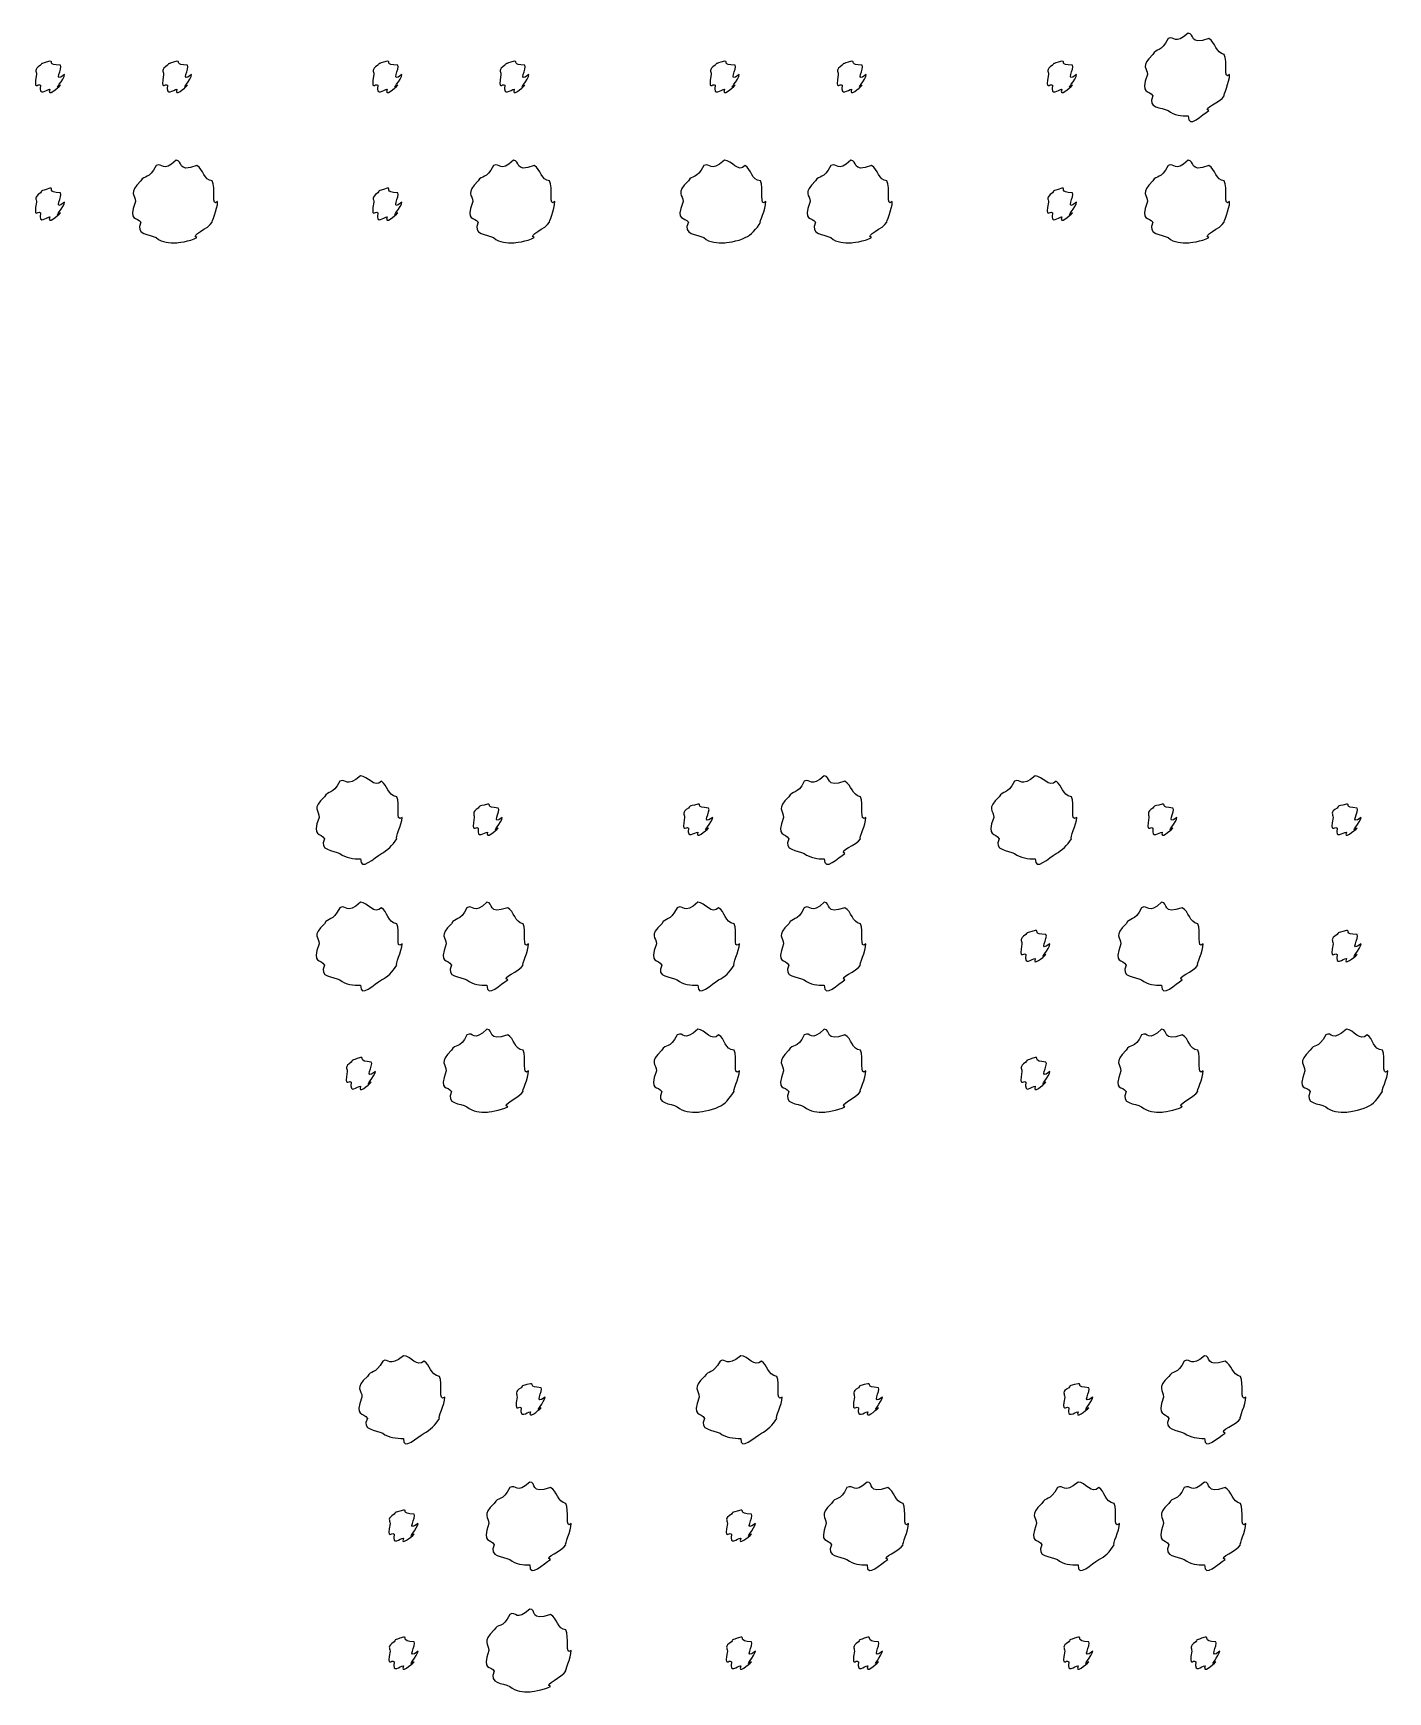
# Model space of a CAD drawing. Header units: millimetres. Extents: x -178 to -32, y 41 to 266.
# Drawn here: x -93.91 to -82.74, y 239.53 to 253.21 of the extents above; entities that cross this region are included whole.
import ezdxf

# ---------------------------------------------------------------- set-up
doc = ezdxf.new("R2010")
doc.units = ezdxf.units.MM
doc.layers.get('0').update_dxf_attribs({"linetype": 'CONTINUOUS'})

msp = doc.modelspace()

# ---------------------------------------------------------------- linework, layer by layer
at = {"color": 0}
for p, q in [((-84.3823, 253.214), (-84.3823, 253.214)), ((-93.7708, 252.983), (-93.7708, 252.983)), ((-92.7238, 252.983), (-92.7238, 252.983)), ((-90.9888, 252.983), (-90.9888, 252.983)), ((-89.9414, 252.983), (-89.9414, 252.983)), ((-88.2064, 252.983), (-88.2064, 252.983)), ((-87.159, 252.983), (-87.159, 252.983)), ((-85.4241, 252.983), (-85.4241, 252.983)), ((-92.7291, 252.167), (-92.7291, 252.167)), ((-89.947, 252.167), (-89.947, 252.167)), ((-88.2064, 252.167), (-88.2064, 252.167)), ((-87.1647, 252.167), (-87.1647, 252.167)), ((-84.3823, 252.167), (-84.3823, 252.167)), ((-93.7708, 251.936), (-93.7708, 251.936)), ((-90.9888, 251.936), (-90.9888, 251.936)), ((-85.4241, 251.936), (-85.4241, 251.936)), ((-91.2079, 247.088), (-91.2079, 247.088)), ((-87.3838, 247.088), (-87.3838, 247.088)), ((-85.6432, 247.088), (-85.6432, 247.088)), ((-90.1605, 246.856), (-90.1605, 246.856)), ((-88.4255, 246.856), (-88.4255, 246.856)), ((-84.5961, 246.856), (-84.5961, 246.856)), ((-83.0774, 246.856), (-83.0774, 246.856)), ((-91.2079, 246.046), (-91.2079, 246.046)), ((-90.1661, 246.046), (-90.1661, 246.046)), ((-88.4255, 246.046), (-88.4255, 246.046)), ((-87.3838, 246.046), (-87.3838, 246.046)), ((-84.6014, 246.046), (-84.6014, 246.046)), ((-85.6432, 245.814), (-85.6432, 245.814)), ((-83.0774, 245.814), (-83.0774, 245.814)), ((-90.1661, 244.999), (-90.1661, 244.999)), ((-88.4255, 244.999), (-88.4255, 244.999)), ((-87.3838, 244.999), (-87.3838, 244.999)), ((-84.6014, 244.999), (-84.6014, 244.999)), ((-83.0774, 244.999), (-83.0774, 244.999)), ((-91.2079, 244.767), (-91.2079, 244.767)), ((-85.6432, 244.767), (-85.6432, 244.767)), ((-90.8551, 242.307), (-90.8551, 242.307)), ((-88.0727, 242.307), (-88.0727, 242.307)), ((-84.2486, 242.307), (-84.2486, 242.307)), ((-89.8077, 242.076), (-89.8077, 242.076)), ((-87.0253, 242.076), (-87.0253, 242.076)), ((-85.2904, 242.076), (-85.2904, 242.076)), ((-89.8133, 241.265), (-89.8133, 241.265)), ((-87.031, 241.265), (-87.031, 241.265)), ((-85.2904, 241.265), (-85.2904, 241.265)), ((-84.2486, 241.265), (-84.2486, 241.265)), ((-90.8551, 241.034), (-90.8551, 241.034)), ((-88.0727, 241.034), (-88.0727, 241.034)), ((-89.8133, 240.218), (-89.8133, 240.218)), ((-90.8551, 239.987), (-90.8551, 239.987)), ((-88.0727, 239.987), (-88.0727, 239.987)), ((-87.0253, 239.987), (-87.0253, 239.987)), ((-85.2904, 239.987), (-85.2904, 239.987)), ((-84.2433, 239.987), (-84.2433, 239.987))]:
    msp.add_line(p, q, dxfattribs=at)
for points in [[(-84.3823, 253.214), (-84.4952, 253.107), (-84.4927, 253.199), (-84.5478, 253.17)], [(-84.2116, 253.17), (-84.3823, 253.107), (-84.3231, 253.214), (-84.3823, 253.214)], [(-84.5478, 253.17), (-84.6056, 253.049), (-84.6441, 253.096), (-84.6744, 253.038)], [(-84.0846, 253.038), (-84.1537, 253.049), (-84.1562, 253.14), (-84.2116, 253.17)], [(-93.8481, 252.95), (-93.9087, 252.909), (-93.8812, 252.902), (-93.8812, 252.873)], [(-93.7708, 252.983), (-93.8646, 252.953), (-93.8262, 252.972), (-93.8481, 252.95)], [(-93.6826, 252.95), (-93.7983, 252.953), (-93.7338, 252.983), (-93.7708, 252.983)], [(-93.6498, 252.873), (-93.7542, 252.791), (-93.6607, 252.928), (-93.6826, 252.95)], [(-92.8007, 252.95), (-92.8575, 252.909), (-92.8338, 252.902), (-92.8338, 252.873)], [(-92.7238, 252.983), (-92.8134, 252.953), (-92.7788, 252.972), (-92.8007, 252.95)], [(-92.6356, 252.95), (-92.747, 252.953), (-92.6864, 252.983), (-92.7238, 252.983)], [(-92.6024, 252.873), (-92.7029, 252.791), (-92.6133, 252.928), (-92.6356, 252.95)], [(-91.0657, 252.95), (-91.1264, 252.909), (-91.0989, 252.902), (-91.0989, 252.873)], [(-90.9888, 252.983), (-91.0823, 252.953), (-91.0438, 252.972), (-91.0657, 252.95)], [(-90.9006, 252.95), (-91.0163, 252.953), (-90.9514, 252.983), (-90.9888, 252.983)], [(-90.8674, 252.873), (-90.9722, 252.791), (-90.8784, 252.928), (-90.9006, 252.95)], [(-90.0187, 252.95), (-90.0751, 252.909), (-90.0515, 252.902), (-90.0515, 252.873)], [(-89.9414, 252.983), (-90.031, 252.953), (-89.9964, 252.972), (-90.0187, 252.95)], [(-89.8532, 252.95), (-89.9647, 252.953), (-89.904, 252.983), (-89.9414, 252.983)], [(-89.82, 252.873), (-89.9206, 252.791), (-89.831, 252.928), (-89.8532, 252.95)], [(-88.2837, 252.95), (-88.3444, 252.909), (-88.3165, 252.902), (-88.3165, 252.873)], [(-88.2064, 252.983), (-88.3003, 252.953), (-88.2615, 252.972), (-88.2837, 252.95)], [(-88.1182, 252.95), (-88.234, 252.953), (-88.169, 252.983), (-88.2064, 252.983)], [(-88.0851, 252.873), (-88.1899, 252.791), (-88.096, 252.928), (-88.1182, 252.95)], [(-87.2363, 252.95), (-87.2927, 252.909), (-87.2695, 252.902), (-87.2695, 252.873)], [(-87.159, 252.983), (-87.2486, 252.953), (-87.2141, 252.972), (-87.2363, 252.95)], [(-87.0708, 252.95), (-87.1827, 252.953), (-87.122, 252.983), (-87.159, 252.983)], [(-87.0377, 252.873), (-87.1386, 252.791), (-87.049, 252.928), (-87.0708, 252.95)], [(-85.5013, 252.95), (-85.562, 252.909), (-85.5345, 252.902), (-85.5345, 252.873)], [(-85.4241, 252.983), (-85.5179, 252.953), (-85.4791, 252.972), (-85.5013, 252.95)], [(-85.3359, 252.95), (-85.4516, 252.953), (-85.387, 252.983), (-85.4241, 252.983)], [(-85.3027, 252.873), (-85.4075, 252.791), (-85.314, 252.928), (-85.3359, 252.95)], [(-84.6744, 253.038), (-84.782, 252.935), (-84.7185, 252.928), (-84.7185, 252.873)], [(-84.0405, 252.873), (-84.0959, 252.817), (-84.0542, 252.983), (-84.0846, 253.038)], [(-93.8812, 252.873), (-93.9087, 252.725), (-93.8703, 252.807), (-93.8481, 252.785)], [(-93.6826, 252.785), (-93.7542, 252.725), (-93.6498, 252.835), (-93.6498, 252.873)], [(-92.8338, 252.873), (-92.8575, 252.725), (-92.8229, 252.807), (-92.8007, 252.785)], [(-92.6356, 252.785), (-92.7029, 252.725), (-92.6024, 252.835), (-92.6024, 252.873)], [(-91.0989, 252.873), (-91.1264, 252.725), (-91.0879, 252.807), (-91.0657, 252.785)], [(-90.9006, 252.785), (-90.9722, 252.725), (-90.8674, 252.835), (-90.8674, 252.873)], [(-90.0515, 252.873), (-90.0751, 252.725), (-90.0405, 252.807), (-90.0187, 252.785)], [(-89.8532, 252.785), (-89.9206, 252.725), (-89.82, 252.835), (-89.82, 252.873)], [(-88.3165, 252.873), (-88.3444, 252.725), (-88.3056, 252.807), (-88.2837, 252.785)], [(-88.1182, 252.785), (-88.1899, 252.725), (-88.0851, 252.835), (-88.0851, 252.873)], [(-87.2695, 252.873), (-87.2927, 252.725), (-87.2582, 252.807), (-87.2363, 252.785)], [(-87.0708, 252.785), (-87.1386, 252.725), (-87.0377, 252.835), (-87.0377, 252.873)], [(-85.5345, 252.873), (-85.562, 252.725), (-85.5232, 252.807), (-85.5013, 252.785)], [(-85.3359, 252.785), (-85.4075, 252.725), (-85.3027, 252.835), (-85.3027, 252.873)], [(-84.7185, 252.873), (-84.782, 252.699), (-84.7034, 252.752), (-84.6744, 252.696)], [(-84.0846, 252.696), (-84.0959, 252.699), (-84.0405, 252.809), (-84.0405, 252.873)], [(-93.8481, 252.785), (-93.8646, 252.681), (-93.7997, 252.752), (-93.7708, 252.752)], [(-93.7708, 252.752), (-93.7983, 252.681), (-93.7048, 252.762), (-93.6826, 252.785)], [(-92.8007, 252.785), (-92.8134, 252.681), (-92.7527, 252.752), (-92.7238, 252.752)], [(-92.7238, 252.752), (-92.747, 252.681), (-92.6574, 252.762), (-92.6356, 252.785)], [(-91.0657, 252.785), (-91.0823, 252.681), (-91.0177, 252.752), (-90.9888, 252.752)], [(-90.9888, 252.752), (-91.0163, 252.681), (-90.9225, 252.762), (-90.9006, 252.785)], [(-90.0187, 252.785), (-90.031, 252.681), (-89.9703, 252.752), (-89.9414, 252.752)], [(-89.9414, 252.752), (-89.9647, 252.681), (-89.8751, 252.762), (-89.8532, 252.785)], [(-88.2837, 252.785), (-88.3003, 252.681), (-88.2354, 252.752), (-88.2064, 252.752)], [(-88.2064, 252.752), (-88.234, 252.681), (-88.1401, 252.762), (-88.1182, 252.785)], [(-87.2363, 252.785), (-87.2486, 252.681), (-87.188, 252.752), (-87.159, 252.752)], [(-87.159, 252.752), (-87.1827, 252.681), (-87.0931, 252.762), (-87.0708, 252.785)], [(-85.5013, 252.785), (-85.5179, 252.681), (-85.453, 252.752), (-85.4241, 252.752)], [(-85.4241, 252.752), (-85.4516, 252.681), (-85.3581, 252.762), (-85.3359, 252.785)], [(-84.6744, 252.696), (-84.7242, 252.593), (-84.6028, 252.604), (-84.5478, 252.575)], [(-84.2116, 252.575), (-84.2723, 252.593), (-84.1135, 252.644), (-84.0846, 252.696)], [(-84.5478, 252.575), (-84.4952, 252.534), (-84.4374, 252.531), (-84.3823, 252.531)], [(-84.3823, 252.531), (-84.3823, 252.417), (-84.2666, 252.545), (-84.2116, 252.575)], [(-92.8945, 252.123), (-92.9524, 251.998), (-92.9908, 252.052), (-93.0212, 251.996)], [(-92.7291, 252.167), (-92.8423, 252.057), (-92.8395, 252.152), (-92.8945, 252.123)], [(-92.5583, 252.123), (-92.7291, 252.057), (-92.6698, 252.167), (-92.7291, 252.167)], [(-92.4313, 251.996), (-92.5004, 251.998), (-92.5033, 252.093), (-92.5583, 252.123)], [(-90.1121, 252.123), (-90.17, 251.998), (-90.2088, 252.052), (-90.2391, 251.996)], [(-89.947, 252.167), (-90.0599, 252.057), (-90.0571, 252.152), (-90.1121, 252.123)], [(-89.7759, 252.123), (-89.947, 252.057), (-89.8878, 252.167), (-89.947, 252.167)], [(-89.6493, 251.996), (-89.7181, 251.998), (-89.7209, 252.093), (-89.7759, 252.123)], [(-88.3772, 252.123), (-88.4393, 251.998), (-88.4738, 252.052), (-88.5042, 251.996)], [(-88.2064, 252.167), (-88.3292, 252.057), (-88.3222, 252.152), (-88.3772, 252.123)], [(-88.0357, 252.123), (-88.0936, 252.057), (-88.1472, 252.167), (-88.2064, 252.167)], [(-87.9087, 251.996), (-87.9874, 251.998), (-87.9831, 252.093), (-88.0357, 252.123)], [(-87.3301, 252.123), (-87.388, 251.998), (-87.4264, 252.052), (-87.4568, 251.996)], [(-87.1647, 252.167), (-87.2776, 252.057), (-87.2748, 252.152), (-87.3301, 252.123)], [(-86.9936, 252.123), (-87.1647, 252.057), (-87.1054, 252.167), (-87.1647, 252.167)], [(-86.8669, 251.996), (-86.9357, 251.998), (-86.9386, 252.093), (-86.9936, 252.123)], [(-84.5478, 252.123), (-84.6056, 251.998), (-84.6441, 252.052), (-84.6744, 251.996)], [(-84.3823, 252.167), (-84.4952, 252.057), (-84.4927, 252.152), (-84.5478, 252.123)], [(-84.2116, 252.123), (-84.3823, 252.057), (-84.3231, 252.167), (-84.3823, 252.167)], [(-84.0846, 251.996), (-84.1537, 251.998), (-84.1562, 252.093), (-84.2116, 252.123)], [(-93.0212, 251.996), (-93.1287, 251.888), (-93.0652, 251.883), (-93.0652, 251.825)], [(-92.3872, 251.825), (-92.4426, 251.77), (-92.4013, 251.941), (-92.4313, 251.996)], [(-90.2391, 251.996), (-90.3464, 251.888), (-90.2832, 251.883), (-90.2832, 251.825)], [(-89.6052, 251.825), (-89.6602, 251.77), (-89.619, 251.941), (-89.6493, 251.996)], [(-88.5042, 251.996), (-88.6157, 251.888), (-88.5483, 251.883), (-88.5483, 251.825)], [(-87.8646, 251.825), (-87.9253, 251.77), (-87.8784, 251.941), (-87.9087, 251.996)], [(-87.4568, 251.996), (-87.5644, 251.888), (-87.5009, 251.883), (-87.5009, 251.825)], [(-86.8228, 251.825), (-86.8779, 251.77), (-86.8366, 251.941), (-86.8669, 251.996)], [(-84.6744, 251.996), (-84.782, 251.888), (-84.7185, 251.883), (-84.7185, 251.825)], [(-84.0405, 251.825), (-84.0959, 251.77), (-84.0542, 251.941), (-84.0846, 251.996)], [(-93.8481, 251.897), (-93.9087, 251.854), (-93.8812, 251.849), (-93.8812, 251.82)], [(-93.7708, 251.936), (-93.8646, 251.903), (-93.8262, 251.922), (-93.8481, 251.897)], [(-93.6826, 251.897), (-93.7983, 251.903), (-93.7338, 251.936), (-93.7708, 251.936)], [(-93.6498, 251.82), (-93.7542, 251.737), (-93.6607, 251.875), (-93.6826, 251.897)], [(-91.0657, 251.897), (-91.1264, 251.854), (-91.0989, 251.849), (-91.0989, 251.82)], [(-90.9888, 251.936), (-91.0823, 251.903), (-91.0438, 251.922), (-91.0657, 251.897)], [(-90.9006, 251.897), (-91.0163, 251.903), (-90.9514, 251.936), (-90.9888, 251.936)], [(-90.8674, 251.82), (-90.9722, 251.737), (-90.8784, 251.875), (-90.9006, 251.897)], [(-85.5013, 251.897), (-85.562, 251.854), (-85.5345, 251.849), (-85.5345, 251.82)], [(-85.4241, 251.936), (-85.5179, 251.903), (-85.4791, 251.922), (-85.5013, 251.897)], [(-85.3359, 251.897), (-85.4516, 251.903), (-85.387, 251.936), (-85.4241, 251.936)], [(-85.3027, 251.82), (-85.4075, 251.737), (-85.314, 251.875), (-85.3359, 251.897)], [(-93.8812, 251.82), (-93.9087, 251.674), (-93.8703, 251.757), (-93.8481, 251.732)], [(-93.8481, 251.732), (-93.8646, 251.627), (-93.7997, 251.699), (-93.7708, 251.699)], [(-93.7708, 251.699), (-93.7983, 251.627), (-93.7048, 251.71), (-93.6826, 251.732)], [(-93.6826, 251.732), (-93.7542, 251.674), (-93.6498, 251.787), (-93.6498, 251.82)], [(-93.0652, 251.825), (-93.1287, 251.649), (-93.0501, 251.706), (-93.0212, 251.655)], [(-92.4313, 251.655), (-92.4426, 251.649), (-92.3872, 251.762), (-92.3872, 251.825)], [(-91.0989, 251.82), (-91.1264, 251.674), (-91.0879, 251.757), (-91.0657, 251.732)], [(-91.0657, 251.732), (-91.0823, 251.627), (-91.0177, 251.699), (-90.9888, 251.699)], [(-90.9888, 251.699), (-91.0163, 251.627), (-90.9225, 251.71), (-90.9006, 251.732)], [(-90.9006, 251.732), (-90.9722, 251.674), (-90.8674, 251.787), (-90.8674, 251.82)], [(-90.2832, 251.825), (-90.3464, 251.649), (-90.2681, 251.706), (-90.2391, 251.655)], [(-89.6493, 251.655), (-89.6602, 251.649), (-89.6052, 251.762), (-89.6052, 251.825)], [(-88.5483, 251.825), (-88.6157, 251.649), (-88.5331, 251.706), (-88.5042, 251.655)], [(-87.9087, 251.655), (-87.9253, 251.649), (-87.8646, 251.762), (-87.8646, 251.825)], [(-87.5009, 251.825), (-87.5644, 251.649), (-87.4857, 251.706), (-87.4568, 251.655)], [(-86.8669, 251.655), (-86.8779, 251.649), (-86.8228, 251.762), (-86.8228, 251.825)], [(-85.5345, 251.82), (-85.562, 251.674), (-85.5232, 251.757), (-85.5013, 251.732)], [(-85.5013, 251.732), (-85.5179, 251.627), (-85.453, 251.699), (-85.4241, 251.699)], [(-85.4241, 251.699), (-85.4516, 251.627), (-85.3581, 251.71), (-85.3359, 251.732)], [(-85.3359, 251.732), (-85.4075, 251.674), (-85.3027, 251.787), (-85.3027, 251.82)], [(-84.7185, 251.825), (-84.782, 251.649), (-84.7034, 251.706), (-84.6744, 251.655)], [(-84.0846, 251.655), (-84.0959, 251.649), (-84.0405, 251.762), (-84.0405, 251.825)], [(-93.0212, 251.655), (-93.0709, 251.546), (-92.9495, 251.561), (-92.8945, 251.528)], [(-92.5583, 251.528), (-92.619, 251.546), (-92.4606, 251.602), (-92.4313, 251.655)], [(-90.2391, 251.655), (-90.2885, 251.546), (-90.1675, 251.561), (-90.1121, 251.528)], [(-89.7759, 251.528), (-89.8366, 251.546), (-89.6782, 251.602), (-89.6493, 251.655)], [(-88.5042, 251.655), (-88.5564, 251.546), (-88.4326, 251.561), (-88.3772, 251.528)], [(-88.0357, 251.528), (-87.9874, 251.546), (-87.9419, 251.602), (-87.9087, 251.655)], [(-87.4568, 251.655), (-87.5065, 251.546), (-87.3852, 251.561), (-87.3301, 251.528)], [(-86.9936, 251.528), (-87.0543, 251.546), (-86.8959, 251.602), (-86.8669, 251.655)], [(-84.6744, 251.655), (-84.7242, 251.546), (-84.6028, 251.561), (-84.5478, 251.528)], [(-84.2116, 251.528), (-84.2723, 251.546), (-84.1135, 251.602), (-84.0846, 251.655)], [(-92.8945, 251.528), (-92.8423, 251.484), (-92.7841, 251.484), (-92.7291, 251.484)], [(-92.7291, 251.484), (-92.7291, 251.484), (-92.6133, 251.497), (-92.5583, 251.528)], [(-90.1121, 251.528), (-90.0599, 251.484), (-90.0021, 251.484), (-89.947, 251.484)], [(-89.947, 251.484), (-89.947, 251.484), (-89.831, 251.497), (-89.7759, 251.528)], [(-88.3772, 251.528), (-88.3292, 251.484), (-88.2643, 251.484), (-88.2064, 251.484)], [(-88.2064, 251.484), (-88.2121, 251.484), (-88.0907, 251.497), (-88.0357, 251.528)], [(-87.3301, 251.528), (-87.2776, 251.484), (-87.2197, 251.484), (-87.1647, 251.484)], [(-87.1647, 251.484), (-87.1647, 251.484), (-87.049, 251.497), (-86.9936, 251.528)], [(-84.5478, 251.528), (-84.4952, 251.484), (-84.4374, 251.484), (-84.3823, 251.484)], [(-84.3823, 251.484), (-84.3823, 251.484), (-84.2666, 251.497), (-84.2116, 251.528)], [(-91.3786, 247.044), (-91.4407, 246.928), (-91.4753, 246.972), (-91.5053, 246.917)], [(-91.2079, 247.088), (-91.3303, 246.986), (-91.3236, 247.072), (-91.3786, 247.044)], [(-91.0368, 247.044), (-91.0946, 246.986), (-91.1486, 247.088), (-91.2079, 247.088)], [(-90.9101, 246.917), (-90.9888, 246.928), (-90.9846, 247.013), (-91.0368, 247.044)], [(-87.5492, 247.044), (-87.6071, 246.928), (-87.6455, 246.972), (-87.6759, 246.917)], [(-87.3838, 247.088), (-87.4967, 246.986), (-87.4938, 247.072), (-87.5492, 247.044)], [(-87.213, 247.044), (-87.3838, 246.986), (-87.3245, 247.088), (-87.3838, 247.088)], [(-87.086, 246.917), (-87.1548, 246.928), (-87.1576, 247.013), (-87.213, 247.044)], [(-85.8143, 247.044), (-85.876, 246.928), (-85.9106, 246.972), (-85.9409, 246.917)], [(-85.6432, 247.088), (-85.7659, 246.986), (-85.7589, 247.072), (-85.8143, 247.044)], [(-85.4724, 247.044), (-85.5303, 246.986), (-85.5839, 247.088), (-85.6432, 247.088)], [(-85.3458, 246.917), (-85.4241, 246.928), (-85.4198, 247.013), (-85.4724, 247.044)], [(-91.5053, 246.917), (-91.6171, 246.818), (-91.5494, 246.804), (-91.5494, 246.746)], [(-90.866, 246.746), (-90.9267, 246.699), (-90.8798, 246.862), (-90.9101, 246.917)], [(-87.6759, 246.917), (-87.7835, 246.818), (-87.72, 246.804), (-87.72, 246.746)], [(-87.0419, 246.746), (-87.097, 246.699), (-87.0557, 246.862), (-87.086, 246.917)], [(-85.9409, 246.917), (-86.0524, 246.818), (-85.985, 246.804), (-85.985, 246.746)], [(-85.3017, 246.746), (-85.362, 246.699), (-85.3154, 246.862), (-85.3458, 246.917)], [(-90.2377, 246.823), (-90.2942, 246.787), (-90.2705, 246.775), (-90.2705, 246.746)], [(-90.1605, 246.856), (-90.2501, 246.832), (-90.2155, 246.845), (-90.2377, 246.823)], [(-90.0723, 246.823), (-90.1838, 246.832), (-90.1234, 246.856), (-90.1605, 246.856)], [(-90.0391, 246.746), (-90.1397, 246.67), (-90.0501, 246.801), (-90.0723, 246.823)], [(-88.5028, 246.823), (-88.5635, 246.787), (-88.5359, 246.775), (-88.5359, 246.746)], [(-88.4255, 246.856), (-88.5194, 246.832), (-88.4805, 246.845), (-88.5028, 246.823)], [(-88.3373, 246.823), (-88.453, 246.832), (-88.3885, 246.856), (-88.4255, 246.856)], [(-88.3042, 246.746), (-88.4089, 246.67), (-88.3154, 246.801), (-88.3373, 246.823)], [(-84.673, 246.823), (-84.7295, 246.787), (-84.7062, 246.775), (-84.7062, 246.746)], [(-84.5961, 246.856), (-84.6854, 246.832), (-84.6511, 246.845), (-84.673, 246.823)], [(-84.5079, 246.823), (-84.6194, 246.832), (-84.5587, 246.856), (-84.5961, 246.856)], [(-84.4748, 246.746), (-84.5753, 246.67), (-84.4857, 246.801), (-84.5079, 246.823)], [(-83.1547, 246.823), (-83.215, 246.787), (-83.1875, 246.775), (-83.1875, 246.746)], [(-83.0774, 246.856), (-83.1709, 246.832), (-83.1324, 246.845), (-83.1547, 246.823)], [(-82.9892, 246.823), (-83.1049, 246.832), (-83.04, 246.856), (-83.0774, 246.856)], [(-82.956, 246.746), (-83.0608, 246.67), (-82.967, 246.801), (-82.9892, 246.823)], [(-91.5494, 246.746), (-91.6171, 246.578), (-91.5345, 246.625), (-91.5053, 246.57)], [(-90.9101, 246.57), (-90.9267, 246.578), (-90.866, 246.683), (-90.866, 246.746)], [(-90.2705, 246.746), (-90.2942, 246.604), (-90.2596, 246.68), (-90.2377, 246.658)], [(-90.2377, 246.658), (-90.2501, 246.56), (-90.1894, 246.625), (-90.1605, 246.625)], [(-90.1605, 246.625), (-90.1838, 246.56), (-90.0942, 246.636), (-90.0723, 246.658)], [(-90.0723, 246.658), (-90.1397, 246.604), (-90.0391, 246.709), (-90.0391, 246.746)], [(-88.5359, 246.746), (-88.5635, 246.604), (-88.5246, 246.68), (-88.5028, 246.658)], [(-88.5028, 246.658), (-88.5194, 246.56), (-88.4544, 246.625), (-88.4255, 246.625)], [(-88.4255, 246.625), (-88.453, 246.56), (-88.3595, 246.636), (-88.3373, 246.658)], [(-88.3373, 246.658), (-88.4089, 246.604), (-88.3042, 246.709), (-88.3042, 246.746)], [(-87.72, 246.746), (-87.7835, 246.578), (-87.7048, 246.625), (-87.6759, 246.57)], [(-87.086, 246.57), (-87.097, 246.578), (-87.0419, 246.683), (-87.0419, 246.746)], [(-85.985, 246.746), (-86.0524, 246.578), (-85.9698, 246.625), (-85.9409, 246.57)], [(-85.3458, 246.57), (-85.362, 246.578), (-85.3017, 246.683), (-85.3017, 246.746)], [(-84.7062, 246.746), (-84.7295, 246.604), (-84.6952, 246.68), (-84.673, 246.658)], [(-84.673, 246.658), (-84.6854, 246.56), (-84.625, 246.625), (-84.5961, 246.625)], [(-84.5961, 246.625), (-84.6194, 246.56), (-84.5298, 246.636), (-84.5079, 246.658)], [(-84.5079, 246.658), (-84.5753, 246.604), (-84.4748, 246.709), (-84.4748, 246.746)], [(-83.1875, 246.746), (-83.215, 246.604), (-83.1765, 246.68), (-83.1547, 246.658)], [(-83.1547, 246.658), (-83.1709, 246.56), (-83.1063, 246.625), (-83.0774, 246.625)], [(-83.0774, 246.625), (-83.1049, 246.56), (-83.0111, 246.636), (-82.9892, 246.658)], [(-82.9892, 246.658), (-83.0608, 246.604), (-82.956, 246.709), (-82.956, 246.746)], [(-91.5053, 246.57), (-91.5578, 246.472), (-91.4337, 246.477), (-91.3786, 246.448)], [(-91.0368, 246.448), (-90.9888, 246.472), (-90.9433, 246.517), (-90.9101, 246.57)], [(-87.6759, 246.57), (-87.7256, 246.472), (-87.6042, 246.477), (-87.5492, 246.448)], [(-87.213, 246.448), (-87.2733, 246.472), (-87.1149, 246.517), (-87.086, 246.57)], [(-85.9409, 246.57), (-85.9931, 246.472), (-85.8693, 246.477), (-85.8143, 246.448)], [(-85.4724, 246.448), (-85.4241, 246.472), (-85.3786, 246.517), (-85.3458, 246.57)], [(-91.3786, 246.448), (-91.3303, 246.412), (-91.2657, 246.404), (-91.2079, 246.404)], [(-91.2079, 246.404), (-91.2132, 246.295), (-91.0922, 246.418), (-91.0368, 246.448)], [(-87.5492, 246.448), (-87.4967, 246.412), (-87.4388, 246.404), (-87.3838, 246.404)], [(-87.3838, 246.404), (-87.3838, 246.295), (-87.268, 246.418), (-87.213, 246.448)], [(-85.8143, 246.448), (-85.7659, 246.412), (-85.701, 246.404), (-85.6432, 246.404)], [(-85.6432, 246.404), (-85.6488, 246.295), (-85.5274, 246.418), (-85.4724, 246.448)], [(-91.3786, 246.002), (-91.4407, 245.88), (-91.4753, 245.927), (-91.5053, 245.87)], [(-91.2079, 246.046), (-91.3303, 245.938), (-91.3236, 246.031), (-91.3786, 246.002)], [(-91.0368, 246.002), (-91.0946, 245.938), (-91.1486, 246.046), (-91.2079, 246.046)], [(-90.9101, 245.87), (-90.9888, 245.88), (-90.9846, 245.971), (-91.0368, 246.002)], [(-90.3312, 246.002), (-90.3891, 245.88), (-90.4279, 245.927), (-90.4582, 245.87)], [(-90.1661, 246.046), (-90.279, 245.938), (-90.2762, 246.031), (-90.3312, 246.002)], [(-89.995, 246.002), (-90.1661, 245.938), (-90.1069, 246.046), (-90.1661, 246.046)], [(-89.8684, 245.87), (-89.9372, 245.88), (-89.94, 245.971), (-89.995, 246.002)], [(-88.5963, 246.002), (-88.6583, 245.88), (-88.6929, 245.927), (-88.7233, 245.87)], [(-88.4255, 246.046), (-88.5483, 245.938), (-88.5412, 246.031), (-88.5963, 246.002)], [(-88.2548, 246.002), (-88.3126, 245.938), (-88.3662, 246.046), (-88.4255, 246.046)], [(-88.1278, 245.87), (-88.2064, 245.88), (-88.2022, 245.971), (-88.2548, 246.002)], [(-87.5492, 246.002), (-87.6071, 245.88), (-87.6455, 245.927), (-87.6759, 245.87)], [(-87.3838, 246.046), (-87.4967, 245.938), (-87.4938, 246.031), (-87.5492, 246.002)], [(-87.213, 246.002), (-87.3838, 245.938), (-87.3245, 246.046), (-87.3838, 246.046)], [(-87.086, 245.87), (-87.1548, 245.88), (-87.1576, 245.971), (-87.213, 246.002)], [(-84.7669, 246.002), (-84.8247, 245.88), (-84.8632, 245.927), (-84.8935, 245.87)], [(-84.6014, 246.046), (-84.7143, 245.938), (-84.7118, 246.031), (-84.7669, 246.002)], [(-84.4307, 246.002), (-84.6014, 245.938), (-84.5421, 246.046), (-84.6014, 246.046)], [(-84.3037, 245.87), (-84.3728, 245.88), (-84.3756, 245.971), (-84.4307, 246.002)], [(-91.5053, 245.87), (-91.6171, 245.766), (-91.5494, 245.759), (-91.5494, 245.704)], [(-90.866, 245.704), (-90.9267, 245.649), (-90.8798, 245.814), (-90.9101, 245.87)], [(-90.4582, 245.87), (-90.5655, 245.766), (-90.5023, 245.759), (-90.5023, 245.704)], [(-89.8243, 245.704), (-89.8793, 245.649), (-89.838, 245.814), (-89.8684, 245.87)], [(-88.7233, 245.87), (-88.8347, 245.766), (-88.7674, 245.759), (-88.7674, 245.704)], [(-88.0837, 245.704), (-88.1444, 245.649), (-88.0974, 245.814), (-88.1278, 245.87)], [(-87.6759, 245.87), (-87.7835, 245.766), (-87.72, 245.759), (-87.72, 245.704)], [(-87.0419, 245.704), (-87.097, 245.649), (-87.0557, 245.814), (-87.086, 245.87)], [(-85.6432, 245.814), (-85.737, 245.784), (-85.6985, 245.804), (-85.7204, 245.781)], [(-85.555, 245.781), (-85.6707, 245.784), (-85.6061, 245.814), (-85.6432, 245.814)], [(-84.8935, 245.87), (-85.0011, 245.766), (-84.9376, 245.759), (-84.9376, 245.704)], [(-84.2596, 245.704), (-84.3149, 245.649), (-84.2733, 245.814), (-84.3037, 245.87)], [(-83.0774, 245.814), (-83.1709, 245.784), (-83.1324, 245.804), (-83.1547, 245.781)], [(-82.9892, 245.781), (-83.1049, 245.784), (-83.04, 245.814), (-83.0774, 245.814)], [(-91.5494, 245.704), (-91.6171, 245.531), (-91.5345, 245.583), (-91.5053, 245.528)], [(-90.9101, 245.528), (-90.9267, 245.531), (-90.866, 245.641), (-90.866, 245.704)], [(-90.5023, 245.704), (-90.5655, 245.531), (-90.4871, 245.583), (-90.4582, 245.528)], [(-89.8684, 245.528), (-89.8793, 245.531), (-89.8243, 245.641), (-89.8243, 245.704)], [(-88.7674, 245.704), (-88.8347, 245.531), (-88.7522, 245.583), (-88.7233, 245.528)], [(-88.1278, 245.528), (-88.1444, 245.531), (-88.0837, 245.641), (-88.0837, 245.704)], [(-87.72, 245.704), (-87.7835, 245.531), (-87.7048, 245.583), (-87.6759, 245.528)], [(-87.086, 245.528), (-87.097, 245.531), (-87.0419, 245.641), (-87.0419, 245.704)], [(-85.7204, 245.781), (-85.7811, 245.74), (-85.7536, 245.733), (-85.7536, 245.704)], [(-85.7536, 245.704), (-85.7811, 245.557), (-85.7426, 245.638), (-85.7204, 245.616)], [(-85.5222, 245.704), (-85.6266, 245.623), (-85.5331, 245.759), (-85.555, 245.781)], [(-85.555, 245.616), (-85.6266, 245.557), (-85.5222, 245.667), (-85.5222, 245.704)], [(-84.9376, 245.704), (-85.0011, 245.531), (-84.9224, 245.583), (-84.8935, 245.528)], [(-84.3037, 245.528), (-84.3149, 245.531), (-84.2596, 245.641), (-84.2596, 245.704)], [(-83.1547, 245.781), (-83.215, 245.74), (-83.1875, 245.733), (-83.1875, 245.704)], [(-83.1875, 245.704), (-83.215, 245.557), (-83.1765, 245.638), (-83.1547, 245.616)], [(-82.956, 245.704), (-83.0608, 245.623), (-82.967, 245.759), (-82.9892, 245.781)], [(-82.9892, 245.616), (-83.0608, 245.557), (-82.956, 245.667), (-82.956, 245.704)], [(-85.7204, 245.616), (-85.737, 245.513), (-85.6721, 245.583), (-85.6432, 245.583)], [(-85.6432, 245.583), (-85.6707, 245.513), (-85.5772, 245.594), (-85.555, 245.616)], [(-83.1547, 245.616), (-83.1709, 245.513), (-83.1063, 245.583), (-83.0774, 245.583)], [(-83.0774, 245.583), (-83.1049, 245.513), (-83.0111, 245.594), (-82.9892, 245.616)], [(-91.5053, 245.528), (-91.5578, 245.424), (-91.4337, 245.436), (-91.3786, 245.407)], [(-91.3786, 245.407), (-91.3303, 245.365), (-91.2657, 245.363), (-91.2079, 245.363)], [(-91.2079, 245.363), (-91.2132, 245.248), (-91.0922, 245.376), (-91.0368, 245.407)], [(-91.0368, 245.407), (-90.9888, 245.424), (-90.9433, 245.475), (-90.9101, 245.528)], [(-90.4582, 245.528), (-90.5076, 245.424), (-90.3866, 245.436), (-90.3312, 245.407)], [(-90.3312, 245.407), (-90.279, 245.365), (-90.2212, 245.363), (-90.1661, 245.363)], [(-90.1661, 245.363), (-90.1661, 245.248), (-90.0501, 245.376), (-89.995, 245.407)], [(-89.995, 245.407), (-90.0557, 245.424), (-89.8973, 245.475), (-89.8684, 245.528)], [(-88.7233, 245.528), (-88.7755, 245.424), (-88.6516, 245.436), (-88.5963, 245.407)], [(-88.5963, 245.407), (-88.5483, 245.365), (-88.4834, 245.363), (-88.4255, 245.363)], [(-88.4255, 245.363), (-88.4312, 245.248), (-88.3098, 245.376), (-88.2548, 245.407)], [(-88.2548, 245.407), (-88.2064, 245.424), (-88.1609, 245.475), (-88.1278, 245.528)], [(-87.6759, 245.528), (-87.7256, 245.424), (-87.6042, 245.436), (-87.5492, 245.407)], [(-87.5492, 245.407), (-87.4967, 245.365), (-87.4388, 245.363), (-87.3838, 245.363)], [(-87.3838, 245.363), (-87.3838, 245.248), (-87.268, 245.376), (-87.213, 245.407)], [(-87.213, 245.407), (-87.2733, 245.424), (-87.1149, 245.475), (-87.086, 245.528)], [(-84.8935, 245.528), (-84.9432, 245.424), (-84.8219, 245.436), (-84.7669, 245.407)], [(-84.7669, 245.407), (-84.7143, 245.365), (-84.6564, 245.363), (-84.6014, 245.363)], [(-84.6014, 245.363), (-84.6014, 245.248), (-84.4857, 245.376), (-84.4307, 245.407)], [(-84.4307, 245.407), (-84.4913, 245.424), (-84.3326, 245.475), (-84.3037, 245.528)], [(-90.1661, 244.999), (-90.279, 244.888), (-90.2762, 244.983), (-90.3312, 244.954)], [(-89.995, 244.954), (-90.1661, 244.888), (-90.1069, 244.999), (-90.1661, 244.999)], [(-88.4255, 244.999), (-88.5483, 244.888), (-88.5412, 244.983), (-88.5963, 244.954)], [(-88.2548, 244.954), (-88.3126, 244.888), (-88.3662, 244.999), (-88.4255, 244.999)], [(-87.3838, 244.999), (-87.4967, 244.888), (-87.4938, 244.983), (-87.5492, 244.954)], [(-87.213, 244.954), (-87.3838, 244.888), (-87.3245, 244.999), (-87.3838, 244.999)], [(-84.6014, 244.999), (-84.7143, 244.888), (-84.7118, 244.983), (-84.7669, 244.954)], [(-84.4307, 244.954), (-84.6014, 244.888), (-84.5421, 244.999), (-84.6014, 244.999)], [(-83.0774, 244.999), (-83.2002, 244.888), (-83.1931, 244.983), (-83.2481, 244.954)], [(-82.9063, 244.954), (-82.9645, 244.888), (-83.0181, 244.999), (-83.0774, 244.999)], [(-90.3312, 244.954), (-90.3891, 244.829), (-90.4279, 244.883), (-90.4582, 244.828)], [(-89.8684, 244.828), (-89.9372, 244.829), (-89.94, 244.924), (-89.995, 244.954)], [(-88.5963, 244.954), (-88.6583, 244.829), (-88.6929, 244.883), (-88.7233, 244.828)], [(-88.1278, 244.828), (-88.2064, 244.829), (-88.2022, 244.924), (-88.2548, 244.954)], [(-87.5492, 244.954), (-87.6071, 244.829), (-87.6455, 244.883), (-87.6759, 244.828)], [(-87.086, 244.828), (-87.1548, 244.829), (-87.1576, 244.924), (-87.213, 244.954)], [(-84.7669, 244.954), (-84.8247, 244.829), (-84.8632, 244.883), (-84.8935, 244.828)], [(-84.3037, 244.828), (-84.3728, 244.829), (-84.3756, 244.924), (-84.4307, 244.954)], [(-83.2481, 244.954), (-83.3102, 244.829), (-83.3448, 244.883), (-83.3751, 244.828)], [(-82.7797, 244.828), (-82.8583, 244.829), (-82.8541, 244.924), (-82.9063, 244.954)], [(-91.2848, 244.729), (-91.3455, 244.686), (-91.3179, 244.68), (-91.3179, 244.651)], [(-91.2079, 244.767), (-91.3014, 244.734), (-91.2629, 244.753), (-91.2848, 244.729)], [(-91.1197, 244.729), (-91.2354, 244.734), (-91.1705, 244.767), (-91.2079, 244.767)], [(-91.0865, 244.651), (-91.1913, 244.569), (-91.0975, 244.706), (-91.1197, 244.729)], [(-90.4582, 244.828), (-90.5655, 244.719), (-90.5023, 244.715), (-90.5023, 244.657)], [(-89.8243, 244.657), (-89.8793, 244.602), (-89.838, 244.773), (-89.8684, 244.828)], [(-88.7233, 244.828), (-88.8347, 244.719), (-88.7674, 244.715), (-88.7674, 244.657)], [(-88.0837, 244.657), (-88.1444, 244.602), (-88.0974, 244.773), (-88.1278, 244.828)], [(-87.6759, 244.828), (-87.7835, 244.719), (-87.72, 244.715), (-87.72, 244.657)], [(-87.0419, 244.657), (-87.097, 244.602), (-87.0557, 244.773), (-87.086, 244.828)], [(-85.7204, 244.729), (-85.7811, 244.686), (-85.7536, 244.68), (-85.7536, 244.651)], [(-85.6432, 244.767), (-85.737, 244.734), (-85.6985, 244.753), (-85.7204, 244.729)], [(-85.555, 244.729), (-85.6707, 244.734), (-85.6061, 244.767), (-85.6432, 244.767)], [(-85.5222, 244.651), (-85.6266, 244.569), (-85.5331, 244.706), (-85.555, 244.729)], [(-84.8935, 244.828), (-85.0011, 244.719), (-84.9376, 244.715), (-84.9376, 244.657)], [(-84.2596, 244.657), (-84.3149, 244.602), (-84.2733, 244.773), (-84.3037, 244.828)], [(-83.3751, 244.828), (-83.4866, 244.719), (-83.4192, 244.715), (-83.4192, 244.657)], [(-82.7356, 244.657), (-82.7962, 244.602), (-82.7493, 244.773), (-82.7797, 244.828)], [(-91.3179, 244.651), (-91.3455, 244.505), (-91.307, 244.588), (-91.2848, 244.563)], [(-91.1197, 244.563), (-91.1913, 244.505), (-91.0865, 244.618), (-91.0865, 244.651)], [(-90.5023, 244.657), (-90.5655, 244.481), (-90.4871, 244.537), (-90.4582, 244.486)], [(-89.8684, 244.486), (-89.8793, 244.481), (-89.8243, 244.594), (-89.8243, 244.657)], [(-88.7674, 244.657), (-88.8347, 244.481), (-88.7522, 244.537), (-88.7233, 244.486)], [(-88.1278, 244.486), (-88.1444, 244.481), (-88.0837, 244.594), (-88.0837, 244.657)], [(-87.72, 244.657), (-87.7835, 244.481), (-87.7048, 244.537), (-87.6759, 244.486)], [(-87.086, 244.486), (-87.097, 244.481), (-87.0419, 244.594), (-87.0419, 244.657)], [(-85.7536, 244.651), (-85.7811, 244.505), (-85.7426, 244.588), (-85.7204, 244.563)], [(-85.555, 244.563), (-85.6266, 244.505), (-85.5222, 244.618), (-85.5222, 244.651)], [(-84.9376, 244.657), (-85.0011, 244.481), (-84.9224, 244.537), (-84.8935, 244.486)], [(-84.3037, 244.486), (-84.3149, 244.481), (-84.2596, 244.594), (-84.2596, 244.657)], [(-83.4192, 244.657), (-83.4866, 244.481), (-83.4041, 244.537), (-83.3751, 244.486)], [(-82.7797, 244.486), (-82.7962, 244.481), (-82.7356, 244.594), (-82.7356, 244.657)], [(-91.2848, 244.563), (-91.3014, 244.458), (-91.2368, 244.53), (-91.2079, 244.53)], [(-91.2079, 244.53), (-91.2354, 244.458), (-91.1416, 244.541), (-91.1197, 244.563)], [(-90.4582, 244.486), (-90.5076, 244.377), (-90.3866, 244.392), (-90.3312, 244.359)], [(-89.995, 244.359), (-90.0557, 244.377), (-89.8973, 244.434), (-89.8684, 244.486)], [(-88.7233, 244.486), (-88.7755, 244.377), (-88.6516, 244.392), (-88.5963, 244.359)], [(-88.2548, 244.359), (-88.2064, 244.377), (-88.1609, 244.434), (-88.1278, 244.486)], [(-87.6759, 244.486), (-87.7256, 244.377), (-87.6042, 244.392), (-87.5492, 244.359)], [(-87.213, 244.359), (-87.2733, 244.377), (-87.1149, 244.434), (-87.086, 244.486)], [(-85.7204, 244.563), (-85.737, 244.458), (-85.6721, 244.53), (-85.6432, 244.53)], [(-85.6432, 244.53), (-85.6707, 244.458), (-85.5772, 244.541), (-85.555, 244.563)], [(-84.8935, 244.486), (-84.9432, 244.377), (-84.8219, 244.392), (-84.7669, 244.359)], [(-84.4307, 244.359), (-84.4913, 244.377), (-84.3326, 244.434), (-84.3037, 244.486)], [(-83.3751, 244.486), (-83.4274, 244.377), (-83.3032, 244.392), (-83.2481, 244.359)], [(-82.9063, 244.359), (-82.8583, 244.377), (-82.8128, 244.434), (-82.7797, 244.486)], [(-90.3312, 244.359), (-90.279, 244.315), (-90.2212, 244.315), (-90.1661, 244.315)], [(-90.1661, 244.315), (-90.1661, 244.315), (-90.0501, 244.329), (-89.995, 244.359)], [(-88.5963, 244.359), (-88.5483, 244.315), (-88.4834, 244.315), (-88.4255, 244.315)], [(-88.4255, 244.315), (-88.4312, 244.315), (-88.3098, 244.329), (-88.2548, 244.359)], [(-87.5492, 244.359), (-87.4967, 244.315), (-87.4388, 244.315), (-87.3838, 244.315)], [(-87.3838, 244.315), (-87.3838, 244.315), (-87.268, 244.329), (-87.213, 244.359)], [(-84.7669, 244.359), (-84.7143, 244.315), (-84.6564, 244.315), (-84.6014, 244.315)], [(-84.6014, 244.315), (-84.6014, 244.315), (-84.4857, 244.329), (-84.4307, 244.359)], [(-83.2481, 244.359), (-83.2002, 244.315), (-83.1353, 244.315), (-83.0774, 244.315)], [(-83.0774, 244.315), (-83.0827, 244.315), (-82.9617, 244.329), (-82.9063, 244.359)], [(-91.0258, 242.263), (-91.0879, 242.147), (-91.1225, 242.191), (-91.1525, 242.136)], [(-90.8551, 242.307), (-90.9775, 242.205), (-90.9708, 242.292), (-91.0258, 242.263)], [(-90.684, 242.263), (-90.7419, 242.205), (-90.7958, 242.307), (-90.8551, 242.307)], [(-90.5573, 242.136), (-90.636, 242.147), (-90.6318, 242.233), (-90.684, 242.263)], [(-88.2435, 242.263), (-88.3056, 242.147), (-88.3401, 242.191), (-88.3705, 242.136)], [(-88.0727, 242.307), (-88.1955, 242.205), (-88.1884, 242.292), (-88.2435, 242.263)], [(-87.902, 242.263), (-87.9598, 242.205), (-88.0135, 242.307), (-88.0727, 242.307)], [(-87.775, 242.136), (-87.8537, 242.147), (-87.8494, 242.233), (-87.902, 242.263)], [(-84.4141, 242.263), (-84.4719, 242.147), (-84.5104, 242.191), (-84.5407, 242.136)], [(-84.2486, 242.307), (-84.3615, 242.205), (-84.359, 242.292), (-84.4141, 242.263)], [(-84.0779, 242.263), (-84.2486, 242.205), (-84.1894, 242.307), (-84.2486, 242.307)], [(-83.9509, 242.136), (-84.02, 242.147), (-84.0228, 242.233), (-84.0779, 242.263)], [(-91.1525, 242.136), (-91.2643, 242.037), (-91.1966, 242.024), (-91.1966, 241.966)], [(-90.5133, 241.966), (-90.5739, 241.919), (-90.527, 242.081), (-90.5573, 242.136)], [(-88.3705, 242.136), (-88.482, 242.037), (-88.4146, 242.024), (-88.4146, 241.966)], [(-87.7309, 241.966), (-87.7916, 241.919), (-87.7447, 242.081), (-87.775, 242.136)], [(-84.5407, 242.136), (-84.6483, 242.037), (-84.5848, 242.024), (-84.5848, 241.966)], [(-83.9068, 241.966), (-83.9622, 241.919), (-83.9205, 242.081), (-83.9509, 242.136)], [(-89.885, 242.043), (-89.9414, 242.007), (-89.9178, 241.995), (-89.9178, 241.966)], [(-89.8077, 242.076), (-89.8973, 242.051), (-89.8627, 242.065), (-89.885, 242.043)], [(-89.7195, 242.043), (-89.831, 242.051), (-89.7707, 242.076), (-89.8077, 242.076)], [(-89.6863, 241.966), (-89.7869, 241.89), (-89.6973, 242.021), (-89.7195, 242.043)], [(-87.1026, 242.043), (-87.159, 242.007), (-87.1358, 241.995), (-87.1358, 241.966)], [(-87.0253, 242.076), (-87.1149, 242.051), (-87.0807, 242.065), (-87.1026, 242.043)], [(-86.9371, 242.043), (-87.049, 242.051), (-86.9883, 242.076), (-87.0253, 242.076)], [(-86.9043, 241.966), (-87.0049, 241.89), (-86.9153, 242.021), (-86.9371, 242.043)], [(-85.3676, 242.043), (-85.4283, 242.007), (-85.4008, 241.995), (-85.4008, 241.966)], [(-85.2904, 242.076), (-85.3842, 242.051), (-85.3458, 242.065), (-85.3676, 242.043)], [(-85.2022, 242.043), (-85.3179, 242.051), (-85.2533, 242.076), (-85.2904, 242.076)], [(-85.1694, 241.966), (-85.2738, 241.89), (-85.1803, 242.021), (-85.2022, 242.043)], [(-91.1966, 241.966), (-91.2643, 241.797), (-91.1818, 241.844), (-91.1525, 241.789)], [(-90.5573, 241.789), (-90.5739, 241.797), (-90.5133, 241.902), (-90.5133, 241.966)], [(-89.9178, 241.966), (-89.9414, 241.824), (-89.9068, 241.899), (-89.885, 241.878)], [(-89.885, 241.878), (-89.8973, 241.779), (-89.8366, 241.844), (-89.8077, 241.844)], [(-89.8077, 241.844), (-89.831, 241.779), (-89.7414, 241.855), (-89.7195, 241.878)], [(-89.7195, 241.878), (-89.7869, 241.824), (-89.6863, 241.928), (-89.6863, 241.966)], [(-88.4146, 241.966), (-88.482, 241.797), (-88.3994, 241.844), (-88.3705, 241.789)], [(-87.775, 241.789), (-87.7916, 241.797), (-87.7309, 241.902), (-87.7309, 241.966)], [(-87.1358, 241.966), (-87.159, 241.824), (-87.1248, 241.899), (-87.1026, 241.878)], [(-87.1026, 241.878), (-87.1149, 241.779), (-87.0543, 241.844), (-87.0253, 241.844)], [(-87.0253, 241.844), (-87.049, 241.779), (-86.9594, 241.855), (-86.9371, 241.878)], [(-86.9371, 241.878), (-87.0049, 241.824), (-86.9043, 241.928), (-86.9043, 241.966)], [(-85.4008, 241.966), (-85.4283, 241.824), (-85.3899, 241.899), (-85.3676, 241.878)], [(-85.3676, 241.878), (-85.3842, 241.779), (-85.3193, 241.844), (-85.2904, 241.844)], [(-85.2904, 241.844), (-85.3179, 241.779), (-85.2244, 241.855), (-85.2022, 241.878)], [(-85.2022, 241.878), (-85.2738, 241.824), (-85.1694, 241.928), (-85.1694, 241.966)], [(-84.5848, 241.966), (-84.6483, 241.797), (-84.5697, 241.844), (-84.5407, 241.789)], [(-83.9509, 241.789), (-83.9622, 241.797), (-83.9068, 241.902), (-83.9068, 241.966)], [(-91.1525, 241.789), (-91.205, 241.691), (-91.0809, 241.697), (-91.0258, 241.668)], [(-90.684, 241.668), (-90.636, 241.691), (-90.5905, 241.737), (-90.5573, 241.789)], [(-88.3705, 241.789), (-88.4227, 241.691), (-88.2989, 241.697), (-88.2435, 241.668)], [(-87.902, 241.668), (-87.8537, 241.691), (-87.8082, 241.737), (-87.775, 241.789)], [(-84.5407, 241.789), (-84.5905, 241.691), (-84.4691, 241.697), (-84.4141, 241.668)], [(-84.0779, 241.668), (-84.1386, 241.691), (-83.9798, 241.737), (-83.9509, 241.789)], [(-91.0258, 241.668), (-90.9775, 241.632), (-90.9129, 241.624), (-90.8551, 241.624)], [(-90.8551, 241.624), (-90.8604, 241.515), (-90.7394, 241.638), (-90.684, 241.668)], [(-88.2435, 241.668), (-88.1955, 241.632), (-88.1306, 241.624), (-88.0727, 241.624)], [(-88.0727, 241.624), (-88.0784, 241.515), (-87.957, 241.638), (-87.902, 241.668)], [(-84.4141, 241.668), (-84.3615, 241.632), (-84.3037, 241.624), (-84.2486, 241.624)], [(-84.2486, 241.624), (-84.2486, 241.515), (-84.1329, 241.638), (-84.0779, 241.668)], [(-89.9784, 241.221), (-90.0363, 241.1), (-90.0751, 241.147), (-90.1054, 241.089)], [(-89.8133, 241.265), (-89.9262, 241.158), (-89.9234, 241.25), (-89.9784, 241.221)], [(-89.6422, 241.221), (-89.8133, 241.158), (-89.7541, 241.265), (-89.8133, 241.265)], [(-89.5156, 241.089), (-89.5844, 241.1), (-89.5872, 241.191), (-89.6422, 241.221)], [(-87.1964, 241.221), (-87.2543, 241.1), (-87.2927, 241.147), (-87.3231, 241.089)], [(-87.031, 241.265), (-87.1439, 241.158), (-87.1411, 241.25), (-87.1964, 241.221)], [(-86.8602, 241.221), (-87.031, 241.158), (-86.9717, 241.265), (-87.031, 241.265)], [(-86.7332, 241.089), (-86.802, 241.1), (-86.8049, 241.191), (-86.8602, 241.221)], [(-85.4615, 241.221), (-85.5232, 241.1), (-85.5578, 241.147), (-85.5881, 241.089)], [(-85.2904, 241.265), (-85.4131, 241.158), (-85.4061, 241.25), (-85.4615, 241.221)], [(-85.1196, 241.221), (-85.1775, 241.158), (-85.2311, 241.265), (-85.2904, 241.265)], [(-84.993, 241.089), (-85.0713, 241.1), (-85.0671, 241.191), (-85.1196, 241.221)], [(-84.4141, 241.221), (-84.4719, 241.1), (-84.5104, 241.147), (-84.5407, 241.089)], [(-84.2486, 241.265), (-84.3615, 241.158), (-84.359, 241.25), (-84.4141, 241.221)], [(-84.0779, 241.221), (-84.2486, 241.158), (-84.1894, 241.265), (-84.2486, 241.265)], [(-83.9509, 241.089), (-84.02, 241.1), (-84.0228, 241.191), (-84.0779, 241.221)], [(-90.8551, 241.034), (-90.9486, 241.004), (-90.9101, 241.023), (-90.932, 241.001)], [(-90.7669, 241.001), (-90.8826, 241.004), (-90.8177, 241.034), (-90.8551, 241.034)], [(-90.1054, 241.089), (-90.2127, 240.986), (-90.1495, 240.979), (-90.1495, 240.924)], [(-89.4715, 240.924), (-89.5265, 240.869), (-89.4853, 241.034), (-89.5156, 241.089)], [(-88.0727, 241.034), (-88.1666, 241.004), (-88.1278, 241.023), (-88.15, 241.001)], [(-87.9845, 241.001), (-88.1003, 241.004), (-88.0357, 241.034), (-88.0727, 241.034)], [(-87.3231, 241.089), (-87.4307, 240.986), (-87.3672, 240.979), (-87.3672, 240.924)], [(-86.6891, 240.924), (-86.7442, 240.869), (-86.7029, 241.034), (-86.7332, 241.089)], [(-85.5881, 241.089), (-85.6996, 240.986), (-85.6322, 240.979), (-85.6322, 240.924)], [(-84.9489, 240.924), (-85.0092, 240.869), (-84.9626, 241.034), (-84.993, 241.089)], [(-84.5407, 241.089), (-84.6483, 240.986), (-84.5848, 240.979), (-84.5848, 240.924)], [(-83.9068, 240.924), (-83.9622, 240.869), (-83.9205, 241.034), (-83.9509, 241.089)], [(-90.932, 241.001), (-90.9927, 240.96), (-90.9652, 240.953), (-90.9652, 240.924)], [(-90.9652, 240.924), (-90.9927, 240.776), (-90.9542, 240.858), (-90.932, 240.836)], [(-90.7337, 240.924), (-90.8385, 240.842), (-90.7447, 240.979), (-90.7669, 241.001)], [(-90.7669, 240.836), (-90.8385, 240.776), (-90.7337, 240.887), (-90.7337, 240.924)], [(-90.1495, 240.924), (-90.2127, 240.75), (-90.1344, 240.803), (-90.1054, 240.748)], [(-89.5156, 240.748), (-89.5265, 240.75), (-89.4715, 240.86), (-89.4715, 240.924)], [(-88.15, 241.001), (-88.2107, 240.96), (-88.1832, 240.953), (-88.1832, 240.924)], [(-88.1832, 240.924), (-88.2107, 240.776), (-88.1719, 240.858), (-88.15, 240.836)], [(-87.9514, 240.924), (-88.0562, 240.842), (-87.9627, 240.979), (-87.9845, 241.001)], [(-87.9845, 240.836), (-88.0562, 240.776), (-87.9514, 240.887), (-87.9514, 240.924)], [(-87.3672, 240.924), (-87.4307, 240.75), (-87.352, 240.803), (-87.3231, 240.748)], [(-86.7332, 240.748), (-86.7442, 240.75), (-86.6891, 240.86), (-86.6891, 240.924)], [(-85.6322, 240.924), (-85.6996, 240.75), (-85.6171, 240.803), (-85.5881, 240.748)], [(-84.993, 240.748), (-85.0092, 240.75), (-84.9489, 240.86), (-84.9489, 240.924)], [(-84.5848, 240.924), (-84.6483, 240.75), (-84.5697, 240.803), (-84.5407, 240.748)], [(-83.9509, 240.748), (-83.9622, 240.75), (-83.9068, 240.86), (-83.9068, 240.924)], [(-90.932, 240.836), (-90.9486, 240.732), (-90.884, 240.803), (-90.8551, 240.803)], [(-90.8551, 240.803), (-90.8826, 240.732), (-90.7888, 240.814), (-90.7669, 240.836)], [(-88.15, 240.836), (-88.1666, 240.732), (-88.1017, 240.803), (-88.0727, 240.803)], [(-88.0727, 240.803), (-88.1003, 240.732), (-88.0068, 240.814), (-87.9845, 240.836)], [(-90.1054, 240.748), (-90.1548, 240.644), (-90.0338, 240.655), (-89.9784, 240.626)], [(-89.9784, 240.626), (-89.9262, 240.585), (-89.8684, 240.582), (-89.8133, 240.582)], [(-89.8133, 240.582), (-89.8133, 240.468), (-89.6973, 240.596), (-89.6422, 240.626)], [(-89.6422, 240.626), (-89.7029, 240.644), (-89.5445, 240.695), (-89.5156, 240.748)], [(-87.3231, 240.748), (-87.3728, 240.644), (-87.2515, 240.655), (-87.1964, 240.626)], [(-87.1964, 240.626), (-87.1439, 240.585), (-87.086, 240.582), (-87.031, 240.582)], [(-87.031, 240.582), (-87.031, 240.468), (-86.9153, 240.596), (-86.8602, 240.626)], [(-86.8602, 240.626), (-86.9206, 240.644), (-86.7622, 240.695), (-86.7332, 240.748)], [(-85.5881, 240.748), (-85.6403, 240.644), (-85.5165, 240.655), (-85.4615, 240.626)], [(-85.4615, 240.626), (-85.4131, 240.585), (-85.3482, 240.582), (-85.2904, 240.582)], [(-85.2904, 240.582), (-85.296, 240.468), (-85.1747, 240.596), (-85.1196, 240.626)], [(-85.1196, 240.626), (-85.0713, 240.644), (-85.0258, 240.695), (-84.993, 240.748)], [(-84.5407, 240.748), (-84.5905, 240.644), (-84.4691, 240.655), (-84.4141, 240.626)], [(-84.4141, 240.626), (-84.3615, 240.585), (-84.3037, 240.582), (-84.2486, 240.582)], [(-84.2486, 240.582), (-84.2486, 240.468), (-84.1329, 240.596), (-84.0779, 240.626)], [(-84.0779, 240.626), (-84.1386, 240.644), (-83.9798, 240.695), (-83.9509, 240.748)], [(-89.8133, 240.218), (-89.9262, 240.108), (-89.9234, 240.203), (-89.9784, 240.174)], [(-89.6422, 240.174), (-89.8133, 240.108), (-89.7541, 240.218), (-89.8133, 240.218)], [(-89.9784, 240.174), (-90.0363, 240.049), (-90.0751, 240.102), (-90.1054, 240.047)], [(-89.5156, 240.047), (-89.5844, 240.049), (-89.5872, 240.144), (-89.6422, 240.174)], [(-90.932, 239.948), (-90.9927, 239.905), (-90.9652, 239.9), (-90.9652, 239.871)], [(-90.8551, 239.987), (-90.9486, 239.954), (-90.9101, 239.973), (-90.932, 239.948)], [(-90.7669, 239.948), (-90.8826, 239.954), (-90.8177, 239.987), (-90.8551, 239.987)], [(-90.7337, 239.871), (-90.8385, 239.788), (-90.7447, 239.926), (-90.7669, 239.948)], [(-90.1054, 240.047), (-90.2127, 239.939), (-90.1495, 239.934), (-90.1495, 239.877)], [(-89.4715, 239.877), (-89.5265, 239.822), (-89.4853, 239.992), (-89.5156, 240.047)], [(-88.15, 239.948), (-88.2107, 239.905), (-88.1832, 239.9), (-88.1832, 239.871)], [(-88.0727, 239.987), (-88.1666, 239.954), (-88.1278, 239.973), (-88.15, 239.948)], [(-87.9845, 239.948), (-88.1003, 239.954), (-88.0357, 239.987), (-88.0727, 239.987)], [(-87.9514, 239.871), (-88.0562, 239.788), (-87.9627, 239.926), (-87.9845, 239.948)], [(-87.1026, 239.948), (-87.159, 239.905), (-87.1358, 239.9), (-87.1358, 239.871)], [(-87.0253, 239.987), (-87.1149, 239.954), (-87.0807, 239.973), (-87.1026, 239.948)], [(-86.9371, 239.948), (-87.049, 239.954), (-86.9883, 239.987), (-87.0253, 239.987)], [(-86.9043, 239.871), (-87.0049, 239.788), (-86.9153, 239.926), (-86.9371, 239.948)], [(-85.3676, 239.948), (-85.4283, 239.905), (-85.4008, 239.9), (-85.4008, 239.871)], [(-85.2904, 239.987), (-85.3842, 239.954), (-85.3458, 239.973), (-85.3676, 239.948)], [(-85.2022, 239.948), (-85.3179, 239.954), (-85.2533, 239.987), (-85.2904, 239.987)], [(-85.1694, 239.871), (-85.2738, 239.788), (-85.1803, 239.926), (-85.2022, 239.948)], [(-84.3202, 239.948), (-84.3767, 239.905), (-84.3534, 239.9), (-84.3534, 239.871)], [(-84.2433, 239.987), (-84.3326, 239.954), (-84.2984, 239.973), (-84.3202, 239.948)], [(-84.1551, 239.948), (-84.2666, 239.954), (-84.2059, 239.987), (-84.2433, 239.987)], [(-84.122, 239.871), (-84.2225, 239.788), (-84.1329, 239.926), (-84.1551, 239.948)], [(-90.9652, 239.871), (-90.9927, 239.725), (-90.9542, 239.808), (-90.932, 239.783)], [(-90.7669, 239.783), (-90.8385, 239.725), (-90.7337, 239.838), (-90.7337, 239.871)], [(-90.1495, 239.877), (-90.2127, 239.7), (-90.1344, 239.757), (-90.1054, 239.705)], [(-89.5156, 239.705), (-89.5265, 239.7), (-89.4715, 239.813), (-89.4715, 239.877)], [(-88.1832, 239.871), (-88.2107, 239.725), (-88.1719, 239.808), (-88.15, 239.783)], [(-87.9845, 239.783), (-88.0562, 239.725), (-87.9514, 239.838), (-87.9514, 239.871)], [(-87.1358, 239.871), (-87.159, 239.725), (-87.1248, 239.808), (-87.1026, 239.783)], [(-86.9371, 239.783), (-87.0049, 239.725), (-86.9043, 239.838), (-86.9043, 239.871)], [(-85.4008, 239.871), (-85.4283, 239.725), (-85.3899, 239.808), (-85.3676, 239.783)], [(-85.2022, 239.783), (-85.2738, 239.725), (-85.1694, 239.838), (-85.1694, 239.871)], [(-84.3534, 239.871), (-84.3767, 239.725), (-84.3425, 239.808), (-84.3202, 239.783)], [(-84.1551, 239.783), (-84.2225, 239.725), (-84.122, 239.838), (-84.122, 239.871)], [(-90.932, 239.783), (-90.9486, 239.678), (-90.884, 239.75), (-90.8551, 239.75)], [(-90.8551, 239.75), (-90.8826, 239.678), (-90.7888, 239.761), (-90.7669, 239.783)], [(-90.1054, 239.705), (-90.1548, 239.597), (-90.0338, 239.612), (-89.9784, 239.579)], [(-89.6422, 239.579), (-89.7029, 239.597), (-89.5445, 239.653), (-89.5156, 239.705)], [(-88.15, 239.783), (-88.1666, 239.678), (-88.1017, 239.75), (-88.0727, 239.75)], [(-88.0727, 239.75), (-88.1003, 239.678), (-88.0068, 239.761), (-87.9845, 239.783)], [(-87.1026, 239.783), (-87.1149, 239.678), (-87.0543, 239.75), (-87.0253, 239.75)], [(-87.0253, 239.75), (-87.049, 239.678), (-86.9594, 239.761), (-86.9371, 239.783)], [(-85.3676, 239.783), (-85.3842, 239.678), (-85.3193, 239.75), (-85.2904, 239.75)], [(-85.2904, 239.75), (-85.3179, 239.678), (-85.2244, 239.761), (-85.2022, 239.783)], [(-84.3202, 239.783), (-84.3326, 239.678), (-84.2723, 239.75), (-84.2433, 239.75)], [(-84.2433, 239.75), (-84.2666, 239.678), (-84.177, 239.761), (-84.1551, 239.783)], [(-89.9784, 239.579), (-89.9262, 239.535), (-89.8684, 239.535), (-89.8133, 239.535)], [(-89.8133, 239.535), (-89.8133, 239.535), (-89.6973, 239.548), (-89.6422, 239.579)]]:
    msp.add_open_spline(points, degree=3, dxfattribs=at)

doc.saveas('drawing.dxf')
